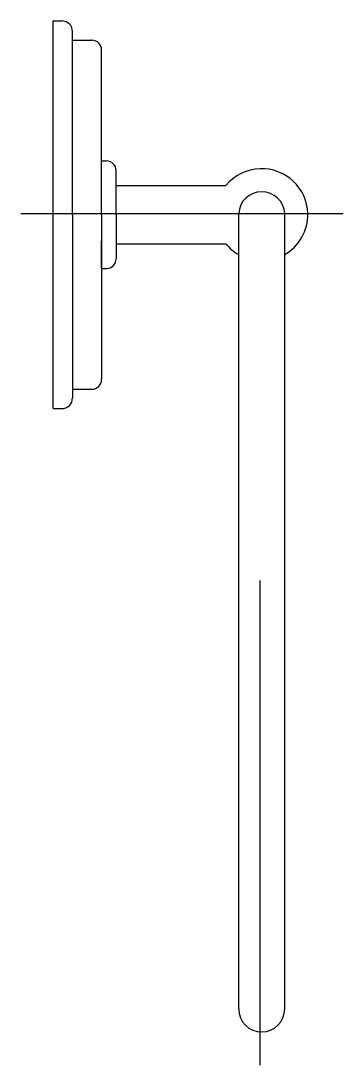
# Model space of a CAD drawing. Extents: x -0.512 to -0.446, y 319.323 to 319.538.
import ezdxf

# ---------------------------------------------------------------- set-up
doc = ezdxf.new("R2010")
doc.units = 0
doc.header["$LTSCALE"] = 0.2
doc.header["$MEASUREMENT"] = 0
doc.linetypes.add('AXES', pattern=[0.54, 0.3, -0.08, 0.08, -0.08])
doc.linetypes.add('CONTINU', pattern=[0])
doc.layers.get('0').update_dxf_attribs({"linetype": 'CONTINUOUS'})
doc.layers.add('DECA_EIXOS', color=5, linetype='AXES')

msp = doc.modelspace()

# ---------------------------------------------------------------- linework, layer by layer
at = {"linetype": 'CONTINU'}
for points in [[(-0.50531, 319.45847), (-0.50531, 319.53847)], [(-0.50531, 319.53847), (-0.50351, 319.53847)], [(-0.50131, 319.49848), (-0.50131, 319.53627)], [(-0.50131, 319.53447), (-0.49731, 319.53447)], [(-0.49531, 319.49848), (-0.49531, 319.53247)], [(-0.49531, 319.50394), (-0.49531, 319.50957)], [(-0.49531, 319.50957), (-0.49431, 319.50957)], [(-0.49231, 319.49848), (-0.49231, 319.50757)], [(-0.49231, 319.50448), (-0.46967, 319.50448)], [(-0.50131, 319.49848), (-0.50131, 319.46068)], [(-0.49531, 319.49848), (-0.49531, 319.46447)], [(-0.49231, 319.49848), (-0.49231, 319.48938)], [(-0.46705, 319.3346), (-0.46705, 319.49872)], [(-0.45756, 319.3346), (-0.45756, 319.49872)], [(-0.49531, 319.48738), (-0.49531, 319.49302)], [(-0.49231, 319.49248), (-0.46967, 319.49248)], [(-0.49531, 319.48738), (-0.49431, 319.48738)], [(-0.50131, 319.46247), (-0.49731, 319.46247)], [(-0.50531, 319.45847), (-0.50351, 319.45847)]]:
    msp.add_lwpolyline(points, dxfattribs=at)
for points in [[(-0.50131, 319.53627, 0.414213), (-0.50351, 319.53847)], [(-0.49531, 319.53247, 0.414213), (-0.49731, 319.53447)], [(-0.49231, 319.50757, 0.414212), (-0.49431, 319.50957)], [(-0.46262, 319.50797, 0.216981), (-0.46967, 319.50448)], [(-0.45281, 319.49872, 0.4164), (-0.46262, 319.50797)], [(-0.45756, 319.49872, 0.951087), (-0.46705, 319.49872)], [(-0.45756, 319.49025, 0.274767), (-0.45281, 319.49872)], [(-0.46967, 319.49248, 0.091235), (-0.46705, 319.49025)], [(-0.49431, 319.48738, 0.414214), (-0.49231, 319.48938)], [(-0.49731, 319.46247, 0.414216), (-0.49531, 319.46447)], [(-0.50351, 319.45847, 0.415189), (-0.50131, 319.46068)], [(-0.46705, 319.3346, 0.999999), (-0.45756, 319.3346)]]:
    msp.add_lwpolyline(points, format="xyb", dxfattribs=at)
at = {"layer": 'DECA_EIXOS'}
for points in [[(-0.46262, 319.32302), (-0.46262, 319.51311)], [(-0.51195, 319.49872), (-0.44552, 319.49872)]]:
    msp.add_lwpolyline(points, dxfattribs=at)

doc.saveas('drawing.dxf')
